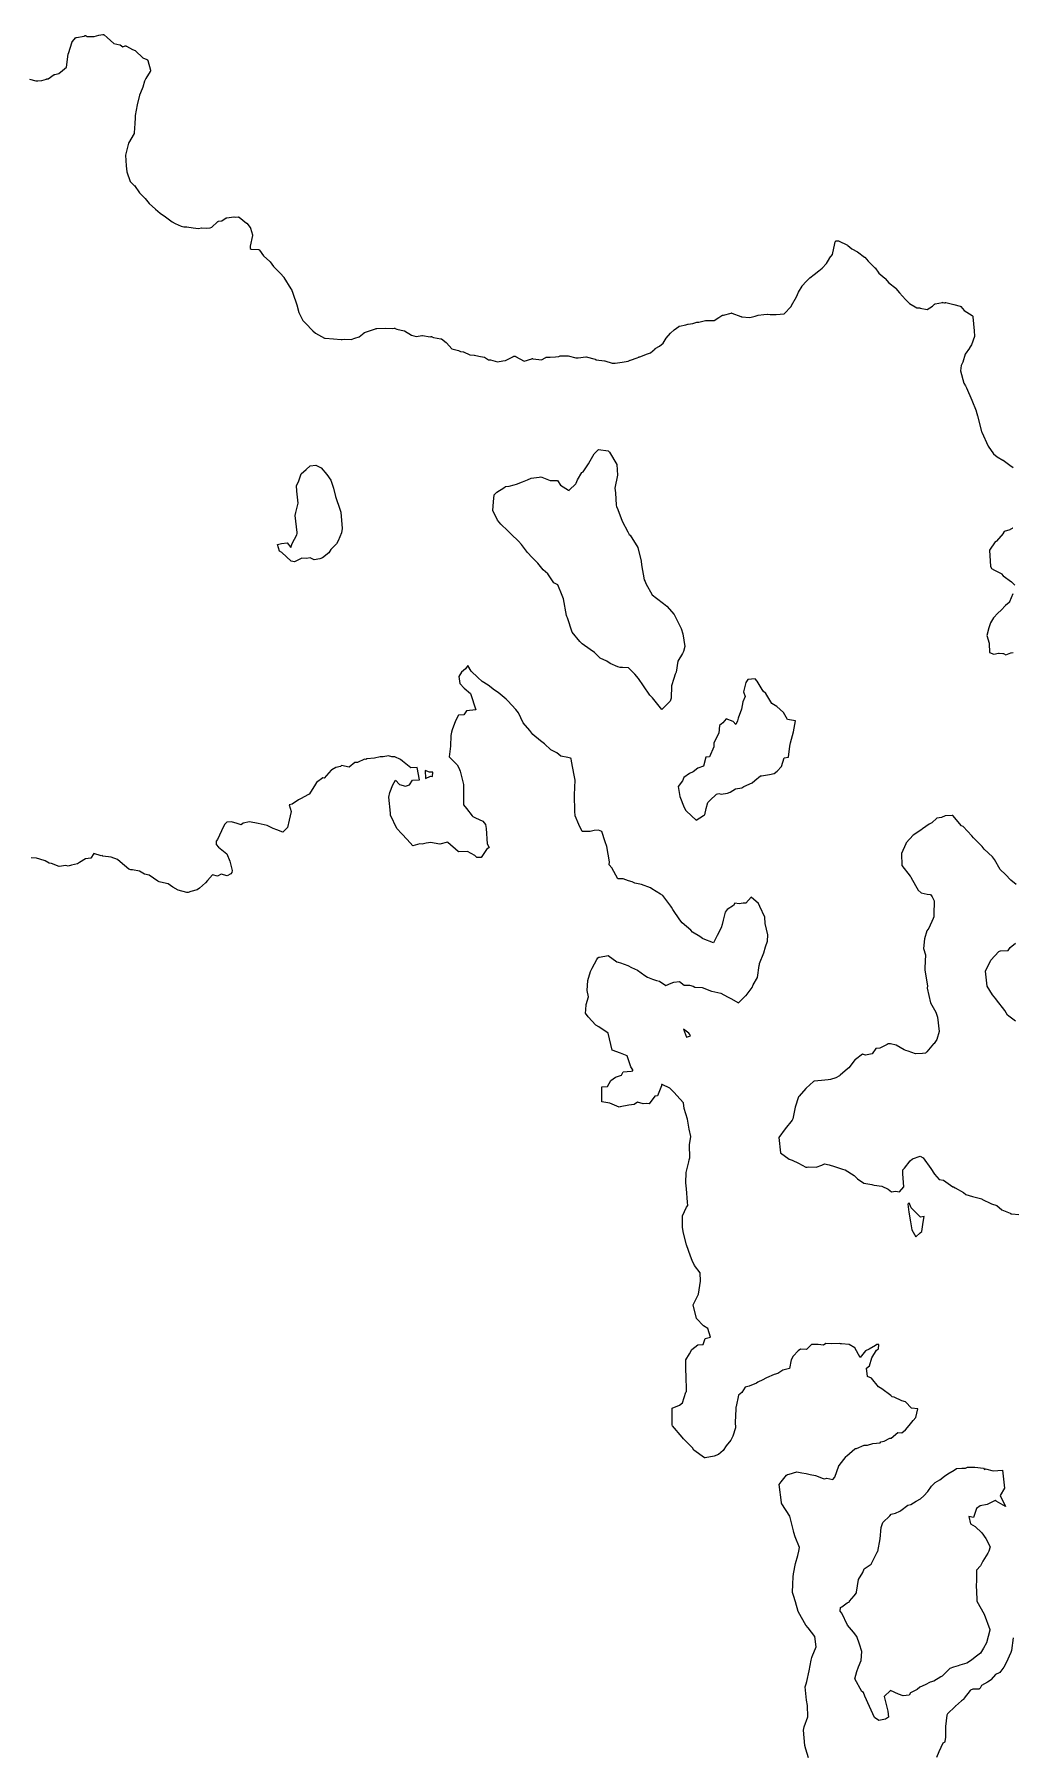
# Model space of a CAD drawing. Header units: millimetres. Extents: x 0 to 600, y 0 to 900.
# Drawn here: x 455.8 to 502, y 687.4 to 768.7 of the extents above; entities that cross this region are included whole.
import ezdxf

# ---------------------------------------------------------------- set-up
doc = ezdxf.new("R2010")
doc.units = ezdxf.units.MM
doc.layers.add('CORTE', color=1, linetype='Continuous')
doc.layers.add('GRABADO', color=5, linetype='Continuous')

msp = doc.modelspace()

# ---------------------------------------------------------------- linework, layer by layer
at = {"layer": 'CORTE'}
for points in [[(455.558, 766.557), (455.849, 766.474), (455.954, 766.482), (456.132, 766.497), (456.35, 766.566), (456.355, 766.568), (456.439, 766.583), (456.72, 766.774), (456.725, 766.777), (456.733, 766.781), (456.738, 766.783), (456.743, 766.784), (456.933, 766.822), (457.106, 766.969), (457.296, 767.131), (457.383, 767.74), (457.383, 767.742), (457.384, 767.752), (457.386, 767.76), (457.389, 767.767), (457.391, 767.773), (457.391, 767.773), (457.569, 768.321), (457.57, 768.326), (457.574, 768.333), (457.579, 768.342), (457.723, 768.508), (457.727, 768.512), (457.735, 768.519), (457.741, 768.523), (457.746, 768.526), (457.752, 768.529), (457.761, 768.532), (457.768, 768.533), (458.128, 768.593), (458.153, 768.608), (458.158, 768.611), (458.162, 768.613), (458.171, 768.616), (458.185, 768.618), (458.193, 768.618), (458.198, 768.618), (458.207, 768.616), (458.217, 768.613), (458.222, 768.611), (458.226, 768.609), (458.233, 768.605), (458.238, 768.601), (458.26, 768.581), (458.61, 768.569), (458.836, 768.633), (459.013, 768.675), (459.024, 768.676), (459.037, 768.675), (459.046, 768.673), (459.053, 768.67), (459.062, 768.667), (459.069, 768.662), (459.073, 768.659), (459.226, 768.529), (459.542, 768.251), (459.817, 768.184), (459.822, 768.183), (459.827, 768.181), (459.833, 768.179), (459.839, 768.175), (459.964, 768.091), (460.074, 768.129), (460.08, 768.131), (460.087, 768.132), (460.092, 768.133), (460.102, 768.133), (460.112, 768.131), (460.121, 768.129), (460.127, 768.126), (460.131, 768.125), (460.424, 767.958), (460.541, 767.912), (460.547, 767.91), (460.552, 767.907), (460.559, 767.902), (460.909, 767.57), (461.102, 767.489), (461.108, 767.486), (461.112, 767.483), (461.119, 767.479), (461.131, 767.467), (461.138, 767.457), (461.14, 767.452), (461.142, 767.448), (461.144, 767.442), (461.266, 766.979), (461.267, 766.975), (461.268, 766.965), (461.268, 766.955), (461.267, 766.951), (461.267, 766.947), (461.264, 766.937), (461.26, 766.928), (461.258, 766.925), (461.057, 766.595), (460.994, 766.465), (460.913, 766.184), (460.911, 766.18), (460.797, 765.92), (460.754, 765.808), (460.648, 765.346), (460.547, 764.848), (460.544, 764.732), (460.544, 764.731), (460.528, 764.46), (460.501, 764.026), (460.501, 764.022), (460.5, 764.017), (460.498, 764.008), (460.495, 764), (460.493, 763.997), (460.229, 763.53), (460.082, 762.965), (460.113, 762.464), (460.147, 762.184), (460.311, 761.725), (460.505, 761.538), (460.51, 761.532), (460.748, 761.193), (461.014, 760.919), (461.016, 760.916), (461.209, 760.679), (461.502, 760.421), (461.73, 760.232), (461.972, 760.048), (462.295, 759.825), (462.428, 759.745), (462.719, 759.617), (462.849, 759.581), (462.983, 759.585), (462.991, 759.585), (463.279, 759.533), (463.545, 759.507), (463.679, 759.531), (463.684, 759.532), (463.691, 759.532), (463.902, 759.521), (464.091, 759.534), (464.166, 759.572), (464.442, 759.826), (464.451, 759.833), (464.459, 759.837), (464.464, 759.839), (464.473, 759.842), (464.479, 759.843), (464.64, 759.863), (464.847, 760.003), (464.853, 760.006), (464.864, 760.011), (464.873, 760.013), (464.877, 760.014), (465.211, 760.053), (465.218, 760.054), (465.307, 760.047), (465.412, 760.048), (465.418, 760.048), (465.427, 760.047), (465.432, 760.045), (465.438, 760.043), (465.447, 760.039), (465.454, 760.035), (465.812, 759.754), (465.819, 759.749), (465.982, 759.55), (465.987, 759.543), (465.993, 759.531), (465.995, 759.525), (466.086, 759.202), (466.088, 759.19), (466.088, 759.179), (466.087, 759.174), (465.985, 758.665), (465.979, 758.556), (466.022, 758.531), (466.371, 758.513), (466.375, 758.512), (466.382, 758.511), (466.396, 758.507), (466.406, 758.501), (466.413, 758.496), (466.421, 758.488), (466.426, 758.482), (466.603, 758.211), (466.915, 757.943), (466.921, 757.938), (466.925, 757.932), (467.079, 757.703), (467.418, 757.382), (467.421, 757.379), (467.565, 757.198), (467.567, 757.195), (467.909, 756.653), (467.948, 756.587), (467.951, 756.581), (467.953, 756.575), (467.978, 756.499), (468.205, 755.844), (468.206, 755.841), (468.278, 755.537), (468.466, 755.152), (468.594, 755.028), (468.948, 754.673), (469.073, 754.562), (469.49, 754.329), (469.509, 754.321), (469.516, 754.319), (469.92, 754.286), (470.277, 754.258), (470.335, 754.259), (470.432, 754.268), (470.437, 754.268), (470.75, 754.263), (470.928, 754.32), (471.129, 754.377), (471.367, 754.581), (471.371, 754.584), (471.378, 754.588), (471.386, 754.592), (471.39, 754.593), (471.528, 754.636), (471.895, 754.768), (471.896, 754.768), (471.933, 754.78), (471.939, 754.782), (471.956, 754.785), (471.961, 754.785), (472.375, 754.793), (472.71, 754.776), (472.785, 754.79), (472.79, 754.791), (472.797, 754.791), (472.803, 754.79), (472.812, 754.789), (472.824, 754.785), (472.907, 754.746), (473.252, 754.667), (473.26, 754.665), (473.267, 754.662), (473.27, 754.661), (473.611, 754.459), (473.711, 754.426), (473.838, 754.395), (474.095, 754.444), (474.103, 754.446), (474.117, 754.446), (474.49, 754.392), (474.531, 754.395), (474.539, 754.396), (474.549, 754.395), (474.558, 754.394), (474.57, 754.389), (474.636, 754.354), (474.988, 754.296), (474.993, 754.295), (475, 754.293), (475.009, 754.289), (475.017, 754.284), (475.246, 754.11), (475.252, 754.106), (475.505, 753.815), (475.822, 753.734), (475.828, 753.732), (475.829, 753.731), (475.925, 753.687), (476.045, 753.673), (476.051, 753.672), (476.058, 753.67), (476.062, 753.669), (476.366, 753.539), (476.572, 753.516), (476.576, 753.515), (476.793, 753.468), (477.037, 753.425), (477.042, 753.424), (477.047, 753.422), (477.052, 753.42), (477.057, 753.418), (477.247, 753.301), (477.329, 753.297), (477.334, 753.296), (477.34, 753.295), (477.663, 753.203), (477.916, 753.257), (477.921, 753.257), (478.051, 753.269), (478.423, 753.462), (478.43, 753.465), (478.436, 753.467), (478.44, 753.468), (478.455, 753.471), (478.459, 753.471), (478.464, 753.472), (478.485, 753.471), (478.495, 753.47), (478.505, 753.467), (478.51, 753.465), (478.513, 753.463), (478.93, 753.233), (479.291, 753.35), (479.298, 753.353), (479.307, 753.353), (479.318, 753.354), (479.331, 753.351), (479.337, 753.352), (479.345, 753.352), (479.742, 753.296), (479.949, 753.413), (479.952, 753.415), (479.96, 753.418), (479.972, 753.421), (479.979, 753.421), (479.984, 753.422), (480.158, 753.417), (480.404, 753.438), (480.56, 753.45), (480.636, 753.48), (480.639, 753.481), (480.647, 753.483), (480.655, 753.484), (480.659, 753.484), (480.996, 753.483), (481.005, 753.482), (481.012, 753.481), (481.365, 753.397), (481.431, 753.392), (481.484, 753.394), (481.835, 753.434), (481.843, 753.436), (481.856, 753.434), (481.861, 753.433), (482.282, 753.323), (482.286, 753.321), (482.292, 753.319), (482.31, 753.311), (482.333, 753.304), (482.725, 753.254), (482.728, 753.254), (482.733, 753.253), (483.086, 753.148), (483.16, 753.136), (483.223, 753.134), (483.555, 753.194), (483.557, 753.195), (483.847, 753.23), (483.942, 753.28), (483.947, 753.283), (484.271, 753.393), (484.343, 753.43), (484.348, 753.433), (484.354, 753.435), (484.36, 753.436), (484.369, 753.438), (484.388, 753.438), (484.751, 753.578), (484.901, 753.632), (485.115, 753.823), (485.119, 753.826), (485.123, 753.829), (485.319, 753.944), (485.49, 754.086), (485.64, 754.323), (485.641, 754.325), (485.644, 754.329), (485.848, 754.554), (486.011, 754.717), (486.015, 754.72), (486.018, 754.722), (486.239, 754.876), (486.242, 754.878), (486.25, 754.882), (486.26, 754.886), (486.264, 754.887), (486.565, 754.951), (486.665, 754.984), (486.67, 754.985), (486.892, 755.022), (487.08, 755.071), (487.084, 755.071), (487.09, 755.072), (487.183, 755.081), (487.491, 755.158), (487.496, 755.159), (487.505, 755.16), (487.86, 755.154), (487.905, 755.159), (488.13, 755.293), (488.275, 755.393), (488.279, 755.395), (488.286, 755.399), (488.293, 755.402), (488.3, 755.404), (488.31, 755.405), (488.34, 755.406), (488.707, 755.509), (488.711, 755.51), (488.718, 755.511), (488.728, 755.511), (488.737, 755.51), (488.744, 755.508), (488.748, 755.507), (489.17, 755.345), (489.189, 755.34), (489.193, 755.339), (489.202, 755.336), (489.591, 755.3), (489.844, 755.367), (489.983, 755.411), (489.986, 755.412), (489.991, 755.413), (490.26, 755.437), (490.408, 755.459), (490.413, 755.459), (490.425, 755.459), (490.544, 755.437), (490.841, 755.436), (491.221, 755.465), (491.537, 755.82), (491.555, 755.859), (491.557, 755.861), (491.803, 756.279), (491.884, 756.493), (491.886, 756.498), (491.888, 756.501), (492.056, 756.781), (492.061, 756.787), (492.253, 756.993), (492.423, 757.175), (492.427, 757.179), (492.429, 757.18), (492.638, 757.332), (492.848, 757.499), (493.011, 757.629), (493.214, 757.844), (493.352, 758.09), (493.355, 758.094), (493.357, 758.096), (493.499, 758.278), (493.609, 758.794), (493.629, 758.872), (493.631, 758.878), (493.634, 758.885), (493.637, 758.892), (493.641, 758.897), (493.648, 758.905), (493.658, 758.914), (493.665, 758.918), (493.67, 758.92), (493.678, 758.924), (493.686, 758.926), (493.694, 758.927), (493.703, 758.927), (493.707, 758.927), (493.73, 758.925), (493.76, 758.924), (493.768, 758.923), (493.777, 758.921), (493.783, 758.919), (493.786, 758.918), (494.212, 758.712), (494.218, 758.708), (494.224, 758.704), (494.411, 758.543), (494.68, 758.399), (494.685, 758.396), (495.009, 758.152), (495.013, 758.149), (495.018, 758.144), (495.178, 757.962), (495.502, 757.651), (495.506, 757.647), (495.51, 757.642), (495.681, 757.394), (495.978, 757.155), (495.981, 757.152), (495.986, 757.147), (496.165, 756.938), (496.485, 756.679), (496.491, 756.674), (496.657, 756.469), (496.942, 756.141), (497.14, 755.955), (497.489, 755.759), (497.554, 755.754), (497.627, 755.748), (497.632, 755.747), (497.968, 755.677), (498.218, 755.827), (498.314, 755.922), (498.318, 755.926), (498.322, 755.929), (498.33, 755.934), (498.34, 755.938), (498.346, 755.94), (498.689, 756.013), (498.693, 756.014), (498.7, 756.015), (498.708, 756.014), (498.716, 756.013), (498.723, 756.012), (498.729, 756.01), (498.734, 756.008), (498.785, 755.984), (498.82, 755.997), (498.826, 755.999), (498.833, 756.001), (498.841, 756.001), (498.846, 756.002), (498.853, 756.001), (498.859, 756), (499.229, 755.919), (499.231, 755.918), (499.528, 755.832), (499.532, 755.831), (499.54, 755.827), (499.549, 755.822), (499.556, 755.817), (499.561, 755.812), (499.721, 755.632), (500.095, 755.39), (500.098, 755.388), (500.108, 755.38), (500.116, 755.37), (500.12, 755.363), (500.124, 755.356), (500.127, 755.347), (500.129, 755.34), (500.129, 755.336), (500.19, 754.663), (500.191, 754.662), (500.204, 754.419), (500.203, 754.41), (500.202, 754.4), (500.2, 754.394), (500.063, 754.012), (500.061, 754.007), (500.059, 754.002), (499.972, 753.859), (499.97, 753.856), (499.76, 753.568), (499.655, 753.195), (499.654, 753.189), (499.65, 753.183), (499.574, 753.03), (499.545, 752.783), (499.71, 752.201), (499.776, 752.069), (499.829, 751.971), (499.831, 751.968), (500.083, 751.386), (500.29, 750.882), (500.291, 750.877), (500.349, 750.656), (500.544, 749.905), (500.545, 749.905), (500.551, 749.882), (500.849, 749.218), (501.104, 748.862), (501.274, 748.707), (501.551, 748.562), (501.555, 748.559), (501.879, 748.326), (502.027, 748.21)], [(502.012, 745.34), (502.008, 745.338), (501.986, 745.327), (501.889, 745.273), (501.883, 745.27), (501.878, 745.268), (501.603, 745.187), (501.565, 745.107), (501.563, 745.102), (501.559, 745.097), (501.557, 745.094), (501.249, 744.732), (501.246, 744.729), (501.241, 744.725), (501.236, 744.721), (501.231, 744.718), (501.223, 744.714), (501.217, 744.712), (501.183, 744.701), (500.916, 744.302), (500.917, 744.293), (500.963, 743.545), (500.987, 743.463), (501.016, 743.435), (501.155, 743.367), (501.156, 743.366), (501.465, 743.197), (501.47, 743.194), (501.477, 743.189), (501.483, 743.182), (501.561, 743.084), (501.948, 742.807), (501.953, 742.803), (502.112, 742.644)], [(502.018, 742.24), (501.858, 741.86), (501.855, 741.854), (501.851, 741.848), (501.846, 741.841), (501.842, 741.837), (501.676, 741.685), (501.465, 741.475), (501.306, 741.326), (501.107, 741.111), (500.967, 740.865), (500.879, 740.634), (500.785, 740.266), (500.902, 739.914), (500.903, 739.907), (500.904, 739.9), (500.913, 739.467), (501.128, 739.391), (501.349, 739.435), (501.354, 739.436), (501.361, 739.437), (501.366, 739.436), (501.546, 739.426), (501.558, 739.424), (501.567, 739.42), (501.572, 739.419), (501.686, 739.355), (501.93, 739.454), (501.936, 739.456), (501.941, 739.457), (502.042, 739.474)], [(492.365, 687.238), (492.237, 687.643), (492.185, 687.824), (492.132, 688.55), (492.147, 688.63), (492.162, 688.707), (492.328, 689.184), (492.319, 689.707), (492.271, 689.959), (492.213, 690.599), (492.257, 690.744), (492.281, 690.849), (492.392, 691.343), (492.484, 691.859), (492.517, 691.973), (492.543, 692.026), (492.718, 692.488), (492.668, 692.978), (492.351, 693.377), (492.244, 693.514), (492.039, 693.871), (491.88, 694.151), (491.746, 694.613), (491.651, 694.915), (491.612, 695.055), (491.629, 695.439), (491.631, 695.791), (491.658, 695.941), (491.755, 696.42), (491.864, 696.797), (491.909, 697), (491.938, 697.185), (491.735, 697.685), (491.674, 697.887), (491.654, 697.963), (491.484, 698.666), (491.1, 699.243), (491.095, 699.25), (491.088, 699.268), (491.082, 699.311), (490.97, 700.16), (491.075, 700.287), (491.33, 700.601), (491.374, 700.631), (491.448, 700.645), (491.807, 700.747), (492.051, 700.7), (492.254, 700.682), (492.448, 700.627), (492.698, 700.573), (493.055, 700.444), (493.122, 700.428), (493.228, 700.447), (493.52, 700.39), (493.615, 700.501), (493.8, 701.04), (493.804, 701.049), (493.809, 701.058), (494.141, 701.477), (494.179, 701.513), (494.548, 701.841), (494.587, 701.855), (494.626, 701.861), (494.99, 702.008), (495.146, 702.017), (495.401, 702.094), (495.751, 702.127), (495.787, 702.166), (495.945, 702.203), (496.202, 702.344), (496.274, 702.35), (496.585, 702.611), (496.781, 702.591), (496.954, 702.745), (497.114, 702.936), (497.311, 703.175), (497.437, 703.327), (497.537, 703.726), (497.234, 703.76), (496.946, 704.063), (496.77, 704.115), (496.416, 704.289), (496.317, 704.296), (496.247, 704.365), (495.834, 704.682), (495.674, 704.771), (495.337, 705.179), (495.154, 705.26), (495.098, 705.656), (495.252, 705.758), (495.356, 706.142), (495.578, 706.501), (495.671, 706.573), (495.683, 706.764), (495.596, 706.77), (495.522, 706.728), (495.224, 706.555), (495.055, 706.472), (494.803, 706.153), (494.55, 706.606), (494.29, 706.764), (493.922, 706.8), (493.878, 706.797), (493.839, 706.81), (493.464, 706.794), (493.183, 706.82), (493.072, 706.741), (492.821, 706.768), (492.625, 706.77), (492.504, 706.771), (492.267, 706.534), (491.979, 706.55), (491.878, 706.468), (491.633, 706.224), (491.541, 706.053), (491.467, 705.64), (491.143, 705.552), (490.919, 705.406), (490.743, 705.356), (490.385, 705.188), (490.344, 705.182), (490.206, 705.105), (489.963, 704.984), (489.905, 704.947), (489.554, 704.795), (489.373, 704.752), (489.21, 704.496), (489.054, 704.376), (488.939, 703.846), (488.924, 703.804), (488.925, 703.709), (488.901, 703.099), (488.906, 702.838), (488.789, 702.441), (488.692, 702.25), (488.48, 701.983), (488.33, 701.763), (488.103, 701.579), (487.908, 701.499), (487.485, 701.418), (487.453, 701.416), (486.952, 701.784), (486.875, 701.882), (486.454, 702.314), (486.393, 702.384), (485.942, 702.922), (485.938, 702.928), (485.924, 702.953), (485.927, 702.975), (485.926, 703.757), (486.264, 703.899), (486.415, 704.014), (486.569, 704.515), (486.604, 704.542), (486.601, 704.62), (486.578, 705.271), (486.567, 705.57), (486.569, 706.042), (486.734, 706.326), (486.858, 706.54), (487.136, 706.76), (487.384, 706.778), (487.487, 707.06), (487.734, 707.112), (487.608, 707.533), (487.394, 707.655), (487.074, 707.999), (486.915, 708.638), (487.171, 709.146), (487.264, 709.767), (487.247, 710.153), (486.978, 710.504), (486.862, 710.744), (486.795, 710.951), (486.6, 711.472), (486.457, 712.035), (486.417, 712.291), (486.417, 712.843), (486.601, 713.257), (486.668, 713.333), (486.64, 713.493), (486.594, 714.124), (486.566, 714.407), (486.575, 714.898), (486.707, 715.404), (486.721, 715.502), (486.758, 715.598), (486.745, 716.201), (486.799, 716.606), (486.722, 716.946), (486.642, 717.414), (486.487, 717.919), (486.449, 718.186), (486.299, 718.356), (486.006, 718.69), (485.813, 718.883), (485.444, 719.053), (485.418, 719.055), (485.416, 718.988), (485.223, 718.521), (485.108, 718.498), (484.828, 718.149), (484.693, 718.151), (484.551, 718.147), (484.275, 718.22), (484.122, 718.112), (483.873, 718.074), (483.47, 718.001), (483.46, 718), (483.418, 717.99), (482.983, 718.166), (482.597, 718.236), (482.59, 718.945), (482.869, 718.954), (483.029, 719.241), (483.236, 719.397), (483.528, 719.498), (483.61, 719.655), (483.979, 719.688), (484.056, 719.695), (484.059, 719.743), (483.962, 719.897), (483.795, 720.409), (483.486, 720.543), (483.078, 720.675), (482.893, 721.488), (482.456, 721.776), (482.314, 721.859), (481.95, 722.255), (481.832, 722.425), (481.84, 722.585), (481.86, 722.843), (481.961, 723.199), (481.898, 723.49), (481.941, 723.974), (482.069, 724.388), (482.133, 724.545), (482.356, 724.96), (482.402, 725.048), (482.449, 725.076), (482.492, 725.079), (482.902, 725.152), (483.307, 724.857), (483.372, 724.83), (483.481, 724.805), (483.824, 724.672), (484.006, 724.581), (484.283, 724.458), (484.627, 724.202), (484.748, 724.123), (484.992, 724.035), (485.177, 723.975), (485.33, 723.943), (485.624, 723.731), (485.871, 723.842), (485.998, 723.885), (486.268, 723.916), (486.481, 723.747), (486.746, 723.749), (486.911, 723.703), (486.996, 723.658), (487.332, 723.633), (487.781, 723.462), (487.795, 723.459), (487.795, 723.459), (487.795, 723.459), (488.221, 723.369), (488.531, 723.206), (488.689, 723.117), (489.059, 722.919), (489.063, 722.92), (489.39, 723.247), (489.42, 723.268), (489.703, 723.637), (489.755, 723.762), (489.953, 724.106), (490.037, 724.677), (490.044, 724.73), (490.042, 724.777), (490.26, 725.28), (490.339, 725.558), (490.431, 725.833), (490.44, 726.135), (490.321, 726.659), (490.305, 726.97), (490.065, 727.474), (490.001, 727.606), (489.647, 727.901), (489.395, 727.631), (489.272, 727.623), (489.089, 727.586), (488.878, 727.619), (488.813, 727.514), (488.515, 727.319), (488.419, 727.202), (488.334, 726.818), (488.288, 726.611), (488.238, 726.453), (488.05, 726.089), (487.873, 725.747), (487.391, 725.933), (487.348, 725.962), (487.222, 726.043), (486.876, 726.257), (486.798, 726.355), (486.387, 726.7), (486.287, 726.844), (485.946, 727.318), (485.882, 727.428), (485.851, 727.476), (485.485, 727.984), (485.367, 728.056), (484.955, 728.309), (484.903, 728.345), (484.899, 728.348), (484.478, 728.504), (484.151, 728.571), (484.032, 728.63), (483.85, 728.683), (483.603, 728.775), (483.353, 728.771), (483.063, 729.29), (482.951, 729.44), (482.967, 729.583), (482.841, 730.307), (482.754, 730.518), (482.602, 731.003), (482.435, 731.07), (482.24, 731.064), (482.045, 731.009), (481.663, 731.015), (481.504, 731.345), (481.337, 731.755), (481.326, 731.964), (481.306, 732.721), (481.306, 732.728), (481.306, 732.736), (481.335, 733.43), (481.286, 733.671), (481.166, 734.335), (481.153, 734.467), (481.109, 734.475), (480.994, 734.502), (480.655, 734.574), (480.467, 734.734), (480.185, 734.865), (479.885, 735.148), (479.7, 735.288), (479.329, 735.587), (479.198, 735.779), (478.886, 736.144), (478.653, 736.622), (478.54, 736.768), (478.16, 737.188), (478.075, 737.269), (477.692, 737.576), (477.52, 737.686), (477.221, 737.932), (476.943, 738.093), (476.743, 738.28), (476.419, 738.581), (476.271, 738.856), (476.16, 738.692), (475.972, 738.536), (475.841, 738.327), (475.888, 737.997), (476.089, 737.776), (476.386, 737.531), (476.642, 736.761), (476.21, 736.713), (476.07, 736.524), (475.823, 736.51), (475.689, 736.24), (475.531, 735.807), (475.498, 735.702), (475.455, 735.552), (475.442, 735.038), (475.388, 734.538), (475.762, 734.164), (475.841, 734.023), (475.904, 733.861), (476.054, 733.226), (476.064, 732.944), (476.067, 732.272), (476.199, 732.098), (476.47, 731.747), (476.507, 731.724), (476.628, 731.664), (476.971, 731.505), (477.093, 731.341), (477.124, 731.152), (477.181, 730.435), (477.268, 730.257), (477.151, 730.166), (476.894, 729.783), (476.695, 729.787), (476.59, 729.879), (476.244, 730.071), (475.845, 730.056), (475.839, 730.056), (475.81, 730.058), (475.324, 730.496), (475.307, 730.5), (474.95, 730.408), (474.681, 730.467), (474.515, 730.491), (474.298, 730.464), (474.11, 730.41), (473.996, 730.428), (473.668, 730.333), (473.399, 730.638), (473.142, 730.895), (472.913, 731.153), (472.616, 731.786), (472.607, 731.874), (472.527, 732.635), (472.572, 732.849), (472.72, 733.222), (472.853, 733.43), (473.03, 733.236), (473.317, 733.146), (473.512, 733.215), (473.658, 733.436), (473.986, 733.448), (473.874, 734.038), (473.573, 734.016), (473.171, 734.329), (473.077, 734.417), (472.821, 734.539), (472.669, 734.54), (472.509, 734.583), (472.266, 734.542), (472.117, 734.532), (471.855, 734.481), (471.49, 734.442), (471.448, 734.409), (471.383, 734.426), (471.048, 734.271), (470.925, 734.264), (470.656, 734.052), (470.302, 734.131), (470.244, 734.087), (470.028, 734.04), (469.84, 733.918), (469.807, 733.914), (469.473, 733.534), (469.408, 733.547), (469.113, 733.326), (469.061, 733.241), (468.785, 732.793), (468.764, 732.762), (468.749, 732.756), (468.743, 732.752), (468.355, 732.554), (468.266, 732.507), (467.963, 732.301), (467.821, 732.273), (467.91, 731.948), (467.829, 731.547), (467.739, 731.196), (467.529, 730.986), (467.236, 731.082), (467.072, 731.146), (466.784, 731.292), (466.357, 731.393), (466.353, 731.394), (465.941, 731.471), (465.653, 731.41), (465.551, 731.333), (465.367, 731.394), (465.09, 731.472), (464.875, 731.45), (464.761, 731.337), (464.625, 731.035), (464.439, 730.639), (464.371, 730.559), (464.367, 730.398), (464.491, 730.275), (464.878, 729.956), (465.024, 729.602), (465.132, 729.173), (465.12, 729.067), (465.073, 729.007), (464.897, 728.921), (464.613, 728.988), (464.437, 728.894), (464.206, 728.97), (463.971, 728.701), (463.872, 728.588), (463.58, 728.336), (463.476, 728.256), (463.169, 728.17), (463.055, 728.136), (462.985, 728.122), (462.572, 728.236), (462.323, 728.378), (462.105, 728.544), (461.746, 728.613), (461.672, 728.629), (461.624, 728.661), (461.206, 728.941), (460.989, 728.989), (460.758, 729.138), (460.424, 729.199), (460.344, 729.207), (460.239, 729.226), (459.833, 729.582), (459.711, 729.689), (459.41, 729.794), (459.025, 729.85), (458.983, 729.869), (458.945, 729.865), (458.591, 729.975), (458.457, 729.747), (458.197, 729.723), (457.917, 729.548), (457.813, 729.488), (457.542, 729.42), (457.38, 729.377), (457.274, 729.399), (456.95, 729.349), (456.593, 729.496), (456.488, 729.52), (456.285, 729.628), (456.044, 729.698), (455.882, 729.756), (455.638, 729.764)], [(502.18, 728.505), (501.931, 728.714), (501.677, 728.977), (501.427, 729.208), (501.146, 729.689), (501.056, 729.814), (500.66, 730.178), (500.566, 730.309), (500.163, 730.712), (500.086, 730.811), (499.679, 731.254), (499.6, 731.272), (499.181, 731.763), (499.156, 731.773), (498.823, 731.748), (498.651, 731.669), (498.43, 731.643), (498.189, 731.427), (498.058, 731.352), (497.745, 731.134), (497.679, 731.081), (497.303, 730.839), (497.302, 730.839), (496.973, 730.472), (496.959, 730.426), (496.758, 729.978), (496.771, 729.404), (497.171, 728.898), (497.197, 728.871), (497.215, 728.821), (497.538, 728.243), (497.684, 728.118), (497.973, 728.051), (498.125, 728.028), (498.21, 727.918), (498.295, 727.733), (498.282, 727.084), (498.285, 726.971), (498.249, 726.901), (498.049, 726.436), (497.957, 726.317), (497.845, 725.932), (497.79, 725.49), (497.886, 725.179), (497.86, 724.57), (497.858, 724.463), (497.982, 723.715), (497.975, 723.607), (498.134, 722.914), (498.38, 722.481), (498.458, 722.241), (498.536, 721.555), (498.42, 721.177), (498.298, 721), (498.277, 720.973), (497.95, 720.595), (497.888, 720.539), (497.743, 720.519), (497.427, 720.5), (497.079, 720.63), (496.97, 720.662), (496.888, 720.693), (496.508, 720.919), (496.233, 720.985), (496.125, 720.972), (496.076, 720.952), (495.734, 720.777), (495.542, 720.755), (495.373, 720.511), (495.055, 720.447), (494.919, 720.497), (494.585, 720.243), (494.576, 720.238), (494.267, 719.838), (494.212, 719.799), (493.866, 719.492), (493.832, 719.466), (493.658, 719.364), (493.408, 719.287), (493.293, 719.269), (492.981, 719.25), (492.624, 719.212), (492.603, 719.202), (492.257, 718.881), (492.237, 718.867), (491.918, 718.507), (491.894, 718.468), (491.734, 717.99), (491.622, 717.44), (491.593, 717.366), (491.256, 716.955), (491.255, 716.954), (490.957, 716.553), (491.039, 715.832), (491.445, 715.532), (491.597, 715.479), (491.893, 715.342), (492.236, 715.147), (492.302, 715.145), (492.362, 715.158), (492.719, 715.152), (492.989, 715.243), (493.119, 715.309), (493.336, 715.266), (493.593, 715.183), (493.977, 715.049), (494.025, 715.035), (494.088, 715.031), (494.519, 714.75), (494.674, 714.595), (494.974, 714.389), (495.355, 714.338), (495.405, 714.318), (495.465, 714.296), (495.831, 714.255), (496.133, 714.104), (496.291, 713.983), (496.473, 714.01), (496.66, 713.992), (496.872, 714.225), (496.813, 714.832), (496.818, 715.029), (496.895, 715.106), (497.172, 715.456), (497.278, 715.54), (497.645, 715.668), (497.778, 715.598), (498.14, 715.085), (498.317, 714.813), (498.544, 714.562), (498.749, 714.54), (499.184, 714.226), (499.214, 714.221), (499.299, 714.171), (499.69, 713.947), (499.803, 713.854), (500.116, 713.767), (500.55, 713.646), (500.558, 713.645), (501.016, 713.425), (501.265, 713.346), (501.491, 713.133), (501.887, 712.983), (501.927, 712.945), (501.975, 712.948), (502.296, 712.913)], [(502.139, 722.041), (501.767, 722.327), (501.636, 722.55), (501.239, 723.056), (501.21, 723.105), (501.06, 723.294), (500.803, 723.709), (500.723, 724.411), (500.98, 724.923), (500.983, 724.928), (500.986, 724.934), (501.355, 725.338), (501.387, 725.352), (501.442, 725.37), (501.792, 725.382), (501.888, 725.522), (502.14, 725.728)], [(502.042, 692.904), (501.95, 692.307), (501.94, 692.263), (501.94, 692.259), (501.927, 692.224), (501.926, 692.221), (501.707, 691.735), (501.706, 691.732), (501.595, 691.531), (501.592, 691.527), (501.403, 691.277), (501.4, 691.272), (501.394, 691.266), (501.387, 691.26), (501.38, 691.257), (501.377, 691.255), (501.202, 691.173), (500.999, 690.936), (500.995, 690.932), (500.988, 690.925), (500.825, 690.814), (500.822, 690.812), (500.534, 690.656), (500.472, 690.53), (500.467, 690.522), (500.461, 690.515), (500.456, 690.51), (500.449, 690.504), (500.444, 690.501), (500.437, 690.497), (500.425, 690.493), (500.417, 690.492), (500.412, 690.491), (500.129, 690.482), (500.026, 690.437), (500.01, 690.428), (499.723, 690.064), (499.71, 690.034), (499.708, 690.029), (499.699, 690.014), (499.695, 690.008), (499.69, 690.002), (499.687, 689.999), (499.682, 689.995), (499.587, 689.926), (499.307, 689.681), (499.304, 689.679), (499.3, 689.676), (499.289, 689.669), (498.933, 689.313), (498.899, 689.249), (498.834, 688.726), (498.836, 688.222), (498.836, 688.216), (498.804, 688.009), (498.803, 688.001), (498.799, 687.992), (498.797, 687.988), (498.795, 687.983), (498.789, 687.975), (498.785, 687.969), (498.78, 687.965), (498.771, 687.958), (498.718, 687.929), (498.522, 687.526), (498.41, 687.263)]]:
    msp.add_lwpolyline(points, dxfattribs=at)
for points in [[(489.845, 738.229), (489.5, 738.187), (489.399, 738.054), (489.297, 737.618), (489.368, 737.384), (489.265, 737.138), (489.196, 736.793), (489.039, 736.358), (489.003, 736.237), (488.922, 736.074), (488.81, 736.205), (488.476, 736.33), (488.313, 736.14), (488.153, 736.026), (488.119, 735.651), (487.888, 735.208), (487.887, 735.165), (487.882, 735.004), (487.679, 734.543), (487.507, 734.522), (487.401, 734.105), (487.134, 734.01), (486.909, 733.826), (486.747, 733.759), (486.469, 733.566), (486.409, 733.409), (486.211, 733.131), (486.278, 732.657), (486.49, 732.152), (486.561, 732.002), (486.606, 731.971), (487.052, 731.55), (487.396, 731.763), (487.469, 731.799), (487.532, 732.09), (487.613, 732.377), (487.698, 732.478), (488.021, 732.767), (488.129, 732.806), (488.236, 732.774), (488.531, 732.816), (488.665, 732.869), (488.917, 733.019), (489.214, 733.071), (489.314, 733.13), (489.699, 733.314), (489.702, 733.316), (489.828, 733.419), (490.088, 733.634), (490.136, 733.644), (490.521, 733.701), (490.741, 733.755), (490.883, 733.854), (491.089, 734.079), (491.208, 734.493), (491.419, 734.517), (491.475, 735.044), (491.489, 735.128), (491.507, 735.207), (491.647, 735.713), (491.752, 736.246), (491.366, 736.303), (491.177, 736.637), (490.861, 736.914), (490.633, 737.066), (490.341, 737.536), (490.218, 737.642), (489.941, 738.109), (489.845, 738.229)], [(474.255, 733.899), (474.272, 733.518), (474.504, 733.627), (474.592, 733.617), (474.618, 733.822), (474.456, 733.808), (474.255, 733.899)], [(486.79, 721.356), (486.758, 721.422), (486.707, 721.476), (486.454, 721.676), (486.598, 721.293), (486.78, 721.356), (486.79, 721.356)], [(497.05, 713.409), (497.104, 713.025), (497.189, 712.568), (497.242, 712.195), (497.438, 711.85), (497.634, 712.047), (497.726, 712.108), (497.787, 712.558), (497.821, 712.819), (497.655, 712.793), (497.221, 713.226), (497.125, 713.471), (497.05, 713.409)]]:
    msp.add_lwpolyline(points, close=True, dxfattribs=at)
at = {"layer": 'GRABADO'}
for points in [[(478.458, 747.386), (478.559, 747.422), (478.855, 747.533), (479.092, 747.62), (479.254, 747.711), (479.634, 747.76), (479.696, 747.771), (479.756, 747.755), (480.152, 747.601), (480.5, 747.592), (480.641, 747.382), (481.018, 747.137), (481.051, 747.131), (481.061, 747.132), (481.363, 747.434), (481.387, 747.474), (481.451, 747.629), (481.658, 747.968), (481.708, 748.009), (481.962, 748.387), (482.045, 748.531), (482.235, 748.863), (482.436, 749.063), (482.889, 749.003), (482.956, 748.942), (483.308, 748.351), (483.337, 747.845), (483.217, 747.241), (483.215, 747.23), (483.239, 747.008), (483.282, 746.433), (483.289, 746.365), (483.347, 746.229), (483.56, 745.671), (483.827, 745.169), (483.894, 745.05), (483.93, 745.019), (484.294, 744.437), (484.458, 743.783), (484.471, 743.608), (484.605, 742.905), (484.643, 742.824), (484.682, 742.736), (484.974, 742.201), (485.185, 742.035), (485.513, 741.779), (485.666, 741.654), (486.012, 741.264), (486.208, 740.886), (486.351, 740.597), (486.421, 740.345), (486.523, 739.75), (486.458, 739.519), (486.403, 739.422), (486.19, 739.054), (486.115, 738.537), (486.06, 738.439), (486.004, 738.235), (485.883, 737.896), (485.871, 737.306), (485.833, 737.174), (485.428, 736.769), (484.998, 737.329), (484.87, 737.45), (484.562, 737.889), (484.334, 738.24), (484.158, 738.452), (483.864, 738.746), (483.57, 738.766), (483.466, 738.755), (483.353, 738.79), (482.989, 738.956), (482.831, 739.056), (482.525, 739.206), (482.245, 739.471), (482.045, 739.616), (481.669, 739.879), (481.56, 739.992), (481.193, 740.423), (480.968, 741.113), (480.945, 741.169), (480.923, 741.223), (480.783, 742), (480.717, 742.165), (480.513, 742.667), (480.327, 742.767), (480.05, 743.185), (479.818, 743.377), (479.573, 743.693), (479.313, 743.965), (479.09, 744.192), (478.803, 744.567), (478.658, 744.737), (478.317, 745.061), (478.158, 745.215), (477.826, 745.531), (477.663, 745.728), (477.453, 746.175), (477.484, 746.587), (477.504, 746.916), (477.638, 747.04), (477.966, 747.248), (478.04, 747.308), (478.213, 747.323), (478.458, 747.386)], [(469.608, 747.883), (469.789, 747.619), (469.917, 747.24), (470.012, 746.841), (470.228, 746.191), (470.257, 746.097), (470.33, 745.329), (470.293, 745.116), (470.138, 744.741), (470.056, 744.61), (469.79, 744.331), (469.693, 744.174), (469.4, 743.936), (469.267, 743.895), (469, 743.849), (468.81, 743.936), (468.639, 743.915), (468.416, 743.933), (468.073, 743.75), (467.989, 743.765), (467.915, 743.781), (467.478, 744.194), (467.361, 744.255), (467.274, 744.576), (467.468, 744.627), (467.721, 744.647), (467.908, 744.424), (467.963, 744.623), (468.189, 745.036), (468.201, 745.092), (468.194, 745.138), (468.1, 745.935), (468.134, 746.088), (468.249, 746.526), (468.181, 747.095), (468.164, 747.363), (468.261, 747.536), (468.396, 747.907), (468.622, 748.119), (468.819, 748.286), (469.08, 748.32), (469.34, 748.2), (469.608, 747.883)], [(497.199, 699.204), (497.449, 699.367), (497.649, 699.472), (497.819, 699.622), (498.005, 699.822), (498.168, 700.083), (498.341, 700.256), (498.568, 700.372), (498.782, 700.554), (498.951, 700.663), (499.243, 700.84), (499.354, 700.912), (499.608, 700.933), (499.784, 700.919), (499.883, 700.971), (500.219, 700.972), (500.626, 700.927), (500.675, 700.871), (500.722, 700.889), (501.089, 700.801), (501.529, 700.825), (501.618, 699.981), (501.425, 699.64), (501.665, 699.119), (501.228, 699.366), (501.176, 699.395), (500.895, 699.251), (500.81, 699.203), (500.481, 699.146), (500.309, 699.025), (500.153, 698.6), (499.94, 698.643), (500.02, 698.303), (500.232, 698.167), (500.553, 697.868), (500.748, 697.609), (500.954, 697.216), (500.879, 697.005), (500.838, 696.911), (500.596, 696.536), (500.496, 696.318), (500.298, 696.111), (500.308, 695.586), (500.291, 695.405), (500.315, 694.736), (500.317, 694.654), (500.322, 694.647), (500.667, 694.021), (500.928, 693.309), (500.936, 693.266), (500.778, 692.667), (500.626, 692.416), (500.485, 692.188), (500.244, 691.99), (500.058, 691.85), (499.845, 691.71), (499.518, 691.621), (499.433, 691.587), (499.208, 691.521), (499.044, 691.456), (499.011, 691.43), (498.68, 691.106), (498.615, 691.068), (498.278, 690.859), (498.118, 690.81), (497.881, 690.685), (497.626, 690.58), (497.502, 690.465), (497.178, 690.309), (497.121, 690.204), (496.843, 690.166), (496.616, 690.25), (496.239, 690.426), (496.237, 690.425), (495.942, 690.13), (496.114, 689.445), (496.147, 689.168), (495.996, 689.07), (495.683, 689.01), (495.48, 689.138), (495.247, 689.658), (495.018, 690.156), (494.959, 690.328), (494.886, 690.374), (494.559, 690.967), (494.646, 691.314), (494.72, 691.536), (494.859, 691.836), (494.879, 692.266), (494.78, 692.615), (494.648, 692.979), (494.49, 693.173), (494.204, 693.511), (493.937, 694.069), (493.853, 694.175), (493.87, 694.338), (493.934, 694.369), (494.196, 694.566), (494.298, 694.615), (494.304, 694.635), (494.523, 694.895), (494.633, 695.032), (494.636, 695.066), (494.732, 695.671), (494.938, 695.991), (495.001, 696.172), (495.318, 696.386), (495.387, 696.509), (495.631, 696.982), (495.633, 696.985), (495.752, 697.589), (495.798, 698.117), (495.837, 698.259), (495.874, 698.357), (496.202, 698.675), (496.265, 698.759), (496.472, 698.798), (496.674, 698.888), (496.721, 698.92), (497.061, 699.172), (497.199, 699.204)]]:
    msp.add_lwpolyline(points, close=True, dxfattribs=at)

doc.saveas('drawing.dxf')
